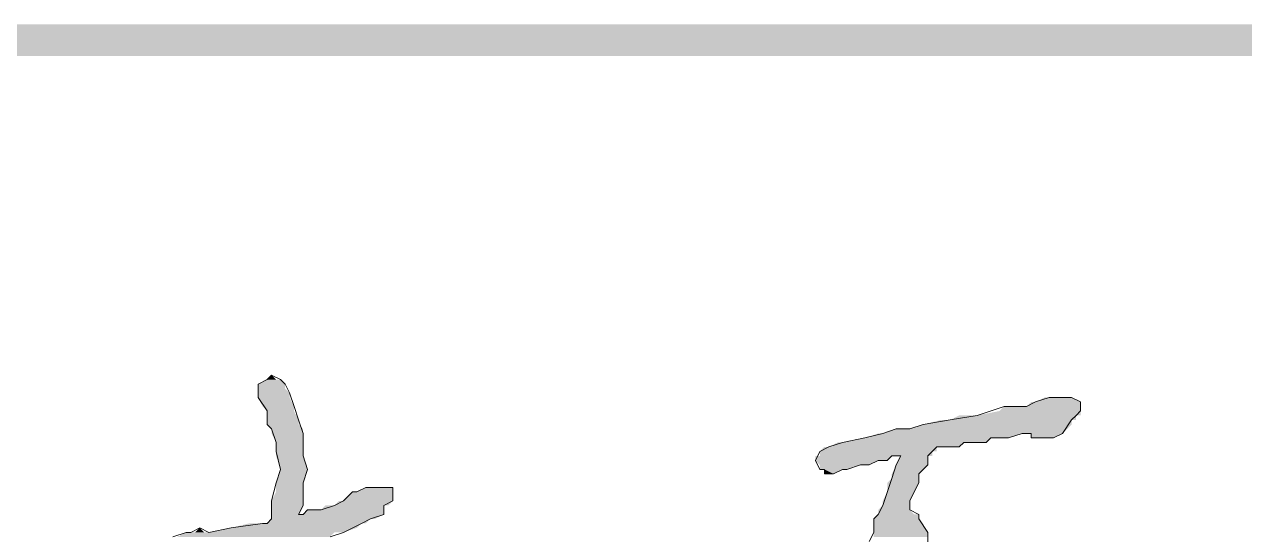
# Model space of a CAD drawing. Header units: millimetres. Extents: x 24 to 410, y 10 to 282.
# Drawn here: x 301.88 to 313.37, y 17.29 to 22.1 of the extents above; entities that cross this region are included whole.
import ezdxf

# ---------------------------------------------------------------- set-up
doc = ezdxf.new("R2010")
doc.units = ezdxf.units.MM
doc.layers.add('Watermark', color=7, linetype='Continuous')

msp = doc.modelspace()

# ---------------------------------------------------------------- hatches: boundary and pattern name
h = msp.add_hatch(color=7)
h.dxf.hatch_style = 2
h.paths.add_polyline_path([(30.098965, 22.098), (30.098965, 21.801667), (410.082965, 22.098)])
h = msp.add_hatch(color=7)
h.dxf.hatch_style = 2
h.paths.add_polyline_path([(30.098965, 21.801667), (410.082965, 22.098), (410.082965, 21.801667)])
at = {"layer": 'Watermark'}
h = msp.add_hatch(color=7, dxfattribs=at)
h.dxf.hatch_style = 2
h.paths.add_polyline_path([(304.165, 18.753667), (304.080333, 18.711333), (304.334333, 18.711333)])
h = msp.add_hatch(color=7, dxfattribs=at)
h.dxf.hatch_style = 2
h.paths.add_polyline_path([(304.207333, 18.796), (304.165, 18.753667), (304.249667, 18.753667)])
h = msp.add_hatch(color=7, dxfattribs=at)
h.dxf.hatch_style = 2
h.paths.add_polyline_path([(304.165, 18.753667), (304.292, 18.753667)])
h = msp.add_hatch(color=7, dxfattribs=at)
h.dxf.hatch_style = 2
h.paths.add_polyline_path([(304.165, 18.753667), (304.292, 18.753667)])
h = msp.add_hatch(color=7, dxfattribs=at)
h.dxf.hatch_style = 2
h.paths.add_polyline_path([(304.165, 18.753667), (304.292, 18.753667), (304.334333, 18.711333)])
h = msp.add_hatch(color=7, dxfattribs=at)
h.dxf.hatch_style = 2
h.paths.add_polyline_path([(304.080333, 18.711333), (304.334333, 18.711333)])
h = msp.add_hatch(color=7, dxfattribs=at)
h.dxf.hatch_style = 2
h.paths.add_polyline_path([(304.080333, 18.711333), (304.334333, 18.711333)])
h = msp.add_hatch(color=7, dxfattribs=at)
h.dxf.hatch_style = 2
h.paths.add_polyline_path([(304.080333, 18.711333), (304.080333, 18.669), (304.334333, 18.669)])
h = msp.add_hatch(color=7, dxfattribs=at)
h.dxf.hatch_style = 2
h.paths.add_polyline_path([(304.080333, 18.711333), (304.334333, 18.711333), (304.334333, 18.669)])
h = msp.add_hatch(color=7, dxfattribs=at)
h.dxf.hatch_style = 2
h.paths.add_polyline_path([(304.080333, 18.669), (304.080333, 18.626667), (304.376667, 18.626667)])
h = msp.add_hatch(color=7, dxfattribs=at)
h.dxf.hatch_style = 2
h.paths.add_polyline_path([(304.080333, 18.669), (304.334333, 18.669), (304.376667, 18.626667)])
h = msp.add_hatch(color=7, dxfattribs=at)
h.dxf.hatch_style = 2
h.paths.add_polyline_path([(304.080333, 18.626667), (304.080333, 18.584333), (304.376667, 18.584333)])
h = msp.add_hatch(color=7, dxfattribs=at)
h.dxf.hatch_style = 2
h.paths.add_polyline_path([(304.080333, 18.626667), (304.376667, 18.626667), (304.376667, 18.584333)])
h = msp.add_hatch(color=7, dxfattribs=at)
h.dxf.hatch_style = 2
h.paths.add_polyline_path([(304.080333, 18.584333), (304.122667, 18.499667), (304.419, 18.499667)])
h = msp.add_hatch(color=7, dxfattribs=at)
h.dxf.hatch_style = 2
h.paths.add_polyline_path([(304.080333, 18.584333), (304.376667, 18.584333), (304.419, 18.499667)])
h = msp.add_hatch(color=7, dxfattribs=at)
h.dxf.hatch_style = 2
h.paths.add_polyline_path([(311.361667, 18.542), (311.319333, 18.499667), (311.827333, 18.499667)])
h = msp.add_hatch(color=7, dxfattribs=at)
h.dxf.hatch_style = 2
h.paths.add_polyline_path([(311.404, 18.542), (311.361667, 18.542), (311.827333, 18.542)])
h = msp.add_hatch(color=7, dxfattribs=at)
h.dxf.hatch_style = 2
h.paths.add_polyline_path([(311.361667, 18.542), (311.827333, 18.542), (311.827333, 18.499667)])
h = msp.add_hatch(color=7, dxfattribs=at)
h.dxf.hatch_style = 2
h.paths.add_polyline_path([(311.488667, 18.584333), (311.404, 18.542), (311.827333, 18.542)])
h = msp.add_hatch(color=7, dxfattribs=at)
h.dxf.hatch_style = 2
h.paths.add_polyline_path([(311.404, 18.542), (311.827333, 18.542)])
h = msp.add_hatch(color=7, dxfattribs=at)
h.dxf.hatch_style = 2
h.paths.add_polyline_path([(311.531, 18.584333), (311.488667, 18.584333), (311.742667, 18.584333)])
h = msp.add_hatch(color=7, dxfattribs=at)
h.dxf.hatch_style = 2
h.paths.add_polyline_path([(311.488667, 18.584333), (311.742667, 18.584333), (311.827333, 18.542)])
h = msp.add_hatch(color=7, dxfattribs=at)
h.dxf.hatch_style = 2
h.paths.add_polyline_path([(311.700333, 18.584333), (311.531, 18.584333)])
h = msp.add_hatch(color=7, dxfattribs=at)
h.dxf.hatch_style = 2
h.paths.add_polyline_path([(311.531, 18.584333), (311.742667, 18.584333)])
h = msp.add_hatch(color=7, dxfattribs=at)
h.dxf.hatch_style = 2
h.paths.add_polyline_path([(304.122667, 18.499667), (304.165, 18.457333), (304.419, 18.457333)])
h = msp.add_hatch(color=7, dxfattribs=at)
h.dxf.hatch_style = 2
h.paths.add_polyline_path([(304.122667, 18.499667), (304.419, 18.499667), (304.419, 18.457333)])
h = msp.add_hatch(color=7, dxfattribs=at)
h.dxf.hatch_style = 2
h.paths.add_polyline_path([(304.165, 18.457333), (304.165, 18.372667), (304.461333, 18.372667)])
h = msp.add_hatch(color=7, dxfattribs=at)
h.dxf.hatch_style = 2
h.paths.add_polyline_path([(304.165, 18.457333), (304.419, 18.457333), (304.461333, 18.372667)])
h = msp.add_hatch(color=7, dxfattribs=at)
h.dxf.hatch_style = 2
h.paths.add_polyline_path([(310.684333, 18.415), (310.599667, 18.372667), (311.785, 18.372667)])
h = msp.add_hatch(color=7, dxfattribs=at)
h.dxf.hatch_style = 2
h.paths.add_polyline_path([(310.853667, 18.415), (310.684333, 18.415), (311.785, 18.415)])
h = msp.add_hatch(color=7, dxfattribs=at)
h.dxf.hatch_style = 2
h.paths.add_polyline_path([(310.684333, 18.415), (311.785, 18.415), (311.785, 18.372667)])
h = msp.add_hatch(color=7, dxfattribs=at)
h.dxf.hatch_style = 2
h.paths.add_polyline_path([(311.065333, 18.457333), (310.853667, 18.415), (311.827333, 18.415)])
h = msp.add_hatch(color=7, dxfattribs=at)
h.dxf.hatch_style = 2
h.paths.add_polyline_path([(310.853667, 18.415), (311.827333, 18.415), (311.785, 18.415)])
h = msp.add_hatch(color=7, dxfattribs=at)
h.dxf.hatch_style = 2
h.paths.add_polyline_path([(311.107667, 18.499667), (311.065333, 18.457333), (311.827333, 18.457333)])
h = msp.add_hatch(color=7, dxfattribs=at)
h.dxf.hatch_style = 2
h.paths.add_polyline_path([(311.065333, 18.457333), (311.827333, 18.457333), (311.827333, 18.415)])
h = msp.add_hatch(color=7, dxfattribs=at)
h.dxf.hatch_style = 2
h.paths.add_polyline_path([(311.319333, 18.499667), (311.107667, 18.499667), (311.827333, 18.499667)])
h = msp.add_hatch(color=7, dxfattribs=at)
h.dxf.hatch_style = 2
h.paths.add_polyline_path([(311.107667, 18.499667), (311.827333, 18.499667), (311.827333, 18.457333)])
h = msp.add_hatch(color=7, dxfattribs=at)
h.dxf.hatch_style = 2
h.paths.add_polyline_path([(311.319333, 18.499667), (311.827333, 18.499667)])
h = msp.add_hatch(color=7, dxfattribs=at)
h.dxf.hatch_style = 2
h.paths.add_polyline_path([(304.165, 18.372667), (304.165, 18.330333), (304.461333, 18.330333)])
h = msp.add_hatch(color=7, dxfattribs=at)
h.dxf.hatch_style = 2
h.paths.add_polyline_path([(304.165, 18.372667), (304.461333, 18.372667), (304.461333, 18.330333)])
h = msp.add_hatch(color=7, dxfattribs=at)
h.dxf.hatch_style = 2
h.paths.add_polyline_path([(304.165, 18.330333), (304.207333, 18.288), (304.503667, 18.288)])
h = msp.add_hatch(color=7, dxfattribs=at)
h.dxf.hatch_style = 2
h.paths.add_polyline_path([(304.165, 18.330333), (304.461333, 18.330333), (304.503667, 18.288)])
h = msp.add_hatch(color=7, dxfattribs=at)
h.dxf.hatch_style = 2
h.paths.add_polyline_path([(304.207333, 18.288), (304.207333, 18.245667), (304.503667, 18.245667)])
h = msp.add_hatch(color=7, dxfattribs=at)
h.dxf.hatch_style = 2
h.paths.add_polyline_path([(304.207333, 18.288), (304.503667, 18.288), (304.503667, 18.245667)])
h = msp.add_hatch(color=7, dxfattribs=at)
h.dxf.hatch_style = 2
h.paths.add_polyline_path([(310.091667, 18.288), (309.964667, 18.245667), (311.658, 18.245667)])
h = msp.add_hatch(color=7, dxfattribs=at)
h.dxf.hatch_style = 2
h.paths.add_polyline_path([(310.091667, 18.288), (311.700333, 18.288), (311.658, 18.245667)])
h = msp.add_hatch(color=7, dxfattribs=at)
h.dxf.hatch_style = 2
h.paths.add_polyline_path([(310.345667, 18.330333), (310.218667, 18.288), (311.700333, 18.288)])
h = msp.add_hatch(color=7, dxfattribs=at)
h.dxf.hatch_style = 2
h.paths.add_polyline_path([(310.515, 18.372667), (310.345667, 18.330333), (311.742667, 18.330333)])
h = msp.add_hatch(color=7, dxfattribs=at)
h.dxf.hatch_style = 2
h.paths.add_polyline_path([(310.345667, 18.330333), (311.742667, 18.330333), (311.700333, 18.288)])
h = msp.add_hatch(color=7, dxfattribs=at)
h.dxf.hatch_style = 2
h.paths.add_polyline_path([(310.599667, 18.372667), (310.515, 18.372667), (311.742667, 18.372667)])
h = msp.add_hatch(color=7, dxfattribs=at)
h.dxf.hatch_style = 2
h.paths.add_polyline_path([(310.515, 18.372667), (311.742667, 18.372667), (311.742667, 18.330333)])
h = msp.add_hatch(color=7, dxfattribs=at)
h.dxf.hatch_style = 2
h.paths.add_polyline_path([(310.599667, 18.372667), (311.785, 18.372667), (311.742667, 18.372667)])
h = msp.add_hatch(color=7, dxfattribs=at)
h.dxf.hatch_style = 2
h.paths.add_polyline_path([(304.207333, 18.245667), (304.249667, 18.161), (304.503667, 18.161)])
h = msp.add_hatch(color=7, dxfattribs=at)
h.dxf.hatch_style = 2
h.paths.add_polyline_path([(304.207333, 18.245667), (304.503667, 18.245667), (304.503667, 18.161)])
h = msp.add_hatch(color=7, dxfattribs=at)
h.dxf.hatch_style = 2
h.paths.add_polyline_path([(304.249667, 18.161), (304.503667, 18.161)])
h = msp.add_hatch(color=7, dxfattribs=at)
h.dxf.hatch_style = 2
h.paths.add_polyline_path([(304.249667, 18.161), (304.503667, 18.161)])
h = msp.add_hatch(color=7, dxfattribs=at)
h.dxf.hatch_style = 2
h.paths.add_polyline_path([(304.249667, 18.161), (304.249667, 18.076333), (304.503667, 18.076333)])
h = msp.add_hatch(color=7, dxfattribs=at)
h.dxf.hatch_style = 2
h.paths.add_polyline_path([(304.249667, 18.161), (304.503667, 18.161), (304.503667, 18.076333)])
h = msp.add_hatch(color=7, dxfattribs=at)
h.dxf.hatch_style = 2
h.paths.add_polyline_path([(309.541333, 18.161), (309.456667, 18.118667), (310.684333, 18.118667)])
h = msp.add_hatch(color=7, dxfattribs=at)
h.dxf.hatch_style = 2
h.paths.add_polyline_path([(309.583667, 18.161), (309.541333, 18.161), (310.726667, 18.161)])
h = msp.add_hatch(color=7, dxfattribs=at)
h.dxf.hatch_style = 2
h.paths.add_polyline_path([(309.541333, 18.161), (310.726667, 18.161), (310.684333, 18.118667)])
h = msp.add_hatch(color=7, dxfattribs=at)
h.dxf.hatch_style = 2
h.paths.add_polyline_path([(309.795333, 18.203333), (309.583667, 18.161), (310.938333, 18.161)])
h = msp.add_hatch(color=7, dxfattribs=at)
h.dxf.hatch_style = 2
h.paths.add_polyline_path([(309.583667, 18.161), (310.938333, 18.161)])
h = msp.add_hatch(color=7, dxfattribs=at)
h.dxf.hatch_style = 2
h.paths.add_polyline_path([(309.583667, 18.161), (310.938333, 18.161)])
h = msp.add_hatch(color=7, dxfattribs=at)
h.dxf.hatch_style = 2
h.paths.add_polyline_path([(309.583667, 18.161), (310.938333, 18.161), (310.726667, 18.161)])
h = msp.add_hatch(color=7, dxfattribs=at)
h.dxf.hatch_style = 2
h.paths.add_polyline_path([(309.922333, 18.245667), (309.795333, 18.203333), (311.15, 18.203333)])
h = msp.add_hatch(color=7, dxfattribs=at)
h.dxf.hatch_style = 2
h.paths.add_polyline_path([(309.795333, 18.203333), (311.107667, 18.203333)])
h = msp.add_hatch(color=7, dxfattribs=at)
h.dxf.hatch_style = 2
h.paths.add_polyline_path([(309.795333, 18.203333), (311.15, 18.203333), (311.107667, 18.203333)])
h = msp.add_hatch(color=7, dxfattribs=at)
h.dxf.hatch_style = 2
h.paths.add_polyline_path([(309.795333, 18.203333), (311.107667, 18.203333)])
h = msp.add_hatch(color=7, dxfattribs=at)
h.dxf.hatch_style = 2
h.paths.add_polyline_path([(309.795333, 18.203333), (311.107667, 18.203333)])
h = msp.add_hatch(color=7, dxfattribs=at)
h.dxf.hatch_style = 2
h.paths.add_polyline_path([(309.795333, 18.203333), (310.980667, 18.203333)])
h = msp.add_hatch(color=7, dxfattribs=at)
h.dxf.hatch_style = 2
h.paths.add_polyline_path([(309.795333, 18.203333), (310.980667, 18.203333)])
h = msp.add_hatch(color=7, dxfattribs=at)
h.dxf.hatch_style = 2
h.paths.add_polyline_path([(309.795333, 18.203333), (310.980667, 18.203333), (310.938333, 18.161)])
h = msp.add_hatch(color=7, dxfattribs=at)
h.dxf.hatch_style = 2
h.paths.add_polyline_path([(309.964667, 18.245667), (309.922333, 18.245667), (311.658, 18.245667)])
h = msp.add_hatch(color=7, dxfattribs=at)
h.dxf.hatch_style = 2
h.paths.add_polyline_path([(309.922333, 18.245667), (311.277, 18.245667)])
h = msp.add_hatch(color=7, dxfattribs=at)
h.dxf.hatch_style = 2
h.paths.add_polyline_path([(309.922333, 18.245667), (311.361667, 18.245667), (311.277, 18.245667)])
h = msp.add_hatch(color=7, dxfattribs=at)
h.dxf.hatch_style = 2
h.paths.add_polyline_path([(309.922333, 18.245667), (311.277, 18.245667), (311.15, 18.203333)])
h = msp.add_hatch(color=7, dxfattribs=at)
h.dxf.hatch_style = 2
h.paths.add_polyline_path([(309.964667, 18.245667), (311.658, 18.245667)])
h = msp.add_hatch(color=7, dxfattribs=at)
h.dxf.hatch_style = 2
h.paths.add_polyline_path([(309.964667, 18.245667), (311.658, 18.245667)])
h = msp.add_hatch(color=7, dxfattribs=at)
h.dxf.hatch_style = 2
h.paths.add_polyline_path([(309.964667, 18.245667), (311.658, 18.245667)])
h = msp.add_hatch(color=7, dxfattribs=at)
h.dxf.hatch_style = 2
h.paths.add_polyline_path([(310.980667, 18.203333), (311.065333, 18.203333)])
h = msp.add_hatch(color=7, dxfattribs=at)
h.dxf.hatch_style = 2
h.paths.add_polyline_path([(310.980667, 18.203333), (311.107667, 18.203333), (311.065333, 18.203333)])
h = msp.add_hatch(color=7, dxfattribs=at)
h.dxf.hatch_style = 2
h.paths.add_polyline_path([(311.023, 18.203333), (311.065333, 18.203333)])
h = msp.add_hatch(color=7, dxfattribs=at)
h.dxf.hatch_style = 2
h.paths.add_polyline_path([(311.023, 18.203333), (311.065333, 18.203333)])
h = msp.add_hatch(color=7, dxfattribs=at)
h.dxf.hatch_style = 2
h.paths.add_polyline_path([(311.023, 18.203333), (311.065333, 18.203333)])
h = msp.add_hatch(color=7, dxfattribs=at)
h.dxf.hatch_style = 2
h.paths.add_polyline_path([(311.361667, 18.245667), (311.361667, 18.203333), (311.573333, 18.203333)])
h = msp.add_hatch(color=7, dxfattribs=at)
h.dxf.hatch_style = 2
h.paths.add_polyline_path([(311.361667, 18.245667), (311.658, 18.245667), (311.573333, 18.203333)])
h = msp.add_hatch(color=7, dxfattribs=at)
h.dxf.hatch_style = 2
h.paths.add_polyline_path([(311.361667, 18.203333), (311.573333, 18.203333)])
h = msp.add_hatch(color=7, dxfattribs=at)
h.dxf.hatch_style = 2
h.paths.add_polyline_path([(311.361667, 18.203333), (311.573333, 18.203333)])
h = msp.add_hatch(color=7, dxfattribs=at)
h.dxf.hatch_style = 2
h.paths.add_polyline_path([(311.361667, 18.203333), (311.573333, 18.203333), (311.446333, 18.203333)])
h = msp.add_hatch(color=7, dxfattribs=at)
h.dxf.hatch_style = 2
h.paths.add_polyline_path([(311.361667, 18.203333), (311.573333, 18.203333)])
h = msp.add_hatch(color=7, dxfattribs=at)
h.dxf.hatch_style = 2
h.paths.add_polyline_path([(311.361667, 18.203333), (311.573333, 18.203333)])
h = msp.add_hatch(color=7, dxfattribs=at)
h.dxf.hatch_style = 2
h.paths.add_polyline_path([(304.249667, 18.076333), (304.249667, 18.034), (304.503667, 18.034)])
h = msp.add_hatch(color=7, dxfattribs=at)
h.dxf.hatch_style = 2
h.paths.add_polyline_path([(304.249667, 18.076333), (304.503667, 18.076333), (304.503667, 18.034)])
h = msp.add_hatch(color=7, dxfattribs=at)
h.dxf.hatch_style = 2
h.paths.add_polyline_path([(309.414333, 18.118667), (309.372, 18.076333), (310.472667, 18.076333)])
h = msp.add_hatch(color=7, dxfattribs=at)
h.dxf.hatch_style = 2
h.paths.add_polyline_path([(309.372, 18.076333), (310.430333, 18.076333)])
h = msp.add_hatch(color=7, dxfattribs=at)
h.dxf.hatch_style = 2
h.paths.add_polyline_path([(309.372, 18.076333), (310.472667, 18.076333), (310.430333, 18.076333)])
h = msp.add_hatch(color=7, dxfattribs=at)
h.dxf.hatch_style = 2
h.paths.add_polyline_path([(309.372, 18.076333), (309.372, 18.034), (310.430333, 18.034)])
h = msp.add_hatch(color=7, dxfattribs=at)
h.dxf.hatch_style = 2
h.paths.add_polyline_path([(309.372, 18.076333), (310.430333, 18.076333), (310.430333, 18.034)])
h = msp.add_hatch(color=7, dxfattribs=at)
h.dxf.hatch_style = 2
h.paths.add_polyline_path([(309.456667, 18.118667), (309.414333, 18.118667), (310.472667, 18.118667)])
h = msp.add_hatch(color=7, dxfattribs=at)
h.dxf.hatch_style = 2
h.paths.add_polyline_path([(309.414333, 18.118667), (310.472667, 18.118667), (310.472667, 18.076333)])
h = msp.add_hatch(color=7, dxfattribs=at)
h.dxf.hatch_style = 2
h.paths.add_polyline_path([(309.456667, 18.118667), (310.684333, 18.118667)])
h = msp.add_hatch(color=7, dxfattribs=at)
h.dxf.hatch_style = 2
h.paths.add_polyline_path([(309.456667, 18.118667), (310.684333, 18.118667)])
h = msp.add_hatch(color=7, dxfattribs=at)
h.dxf.hatch_style = 2
h.paths.add_polyline_path([(309.456667, 18.118667), (310.684333, 18.118667), (310.472667, 18.118667)])
h = msp.add_hatch(color=7, dxfattribs=at)
h.dxf.hatch_style = 2
h.paths.add_polyline_path([(304.249667, 18.034), (304.292, 17.907), (304.546, 17.907)])
h = msp.add_hatch(color=7, dxfattribs=at)
h.dxf.hatch_style = 2
h.paths.add_polyline_path([(304.249667, 18.034), (304.503667, 18.034), (304.546, 17.907)])
h = msp.add_hatch(color=7, dxfattribs=at)
h.dxf.hatch_style = 2
h.paths.add_polyline_path([(309.372, 18.034), (309.329667, 18.034), (310.049333, 18.034)])
h = msp.add_hatch(color=7, dxfattribs=at)
h.dxf.hatch_style = 2
h.paths.add_polyline_path([(309.329667, 18.034), (309.329667, 17.991667), (310.007, 17.991667)])
h = msp.add_hatch(color=7, dxfattribs=at)
h.dxf.hatch_style = 2
h.paths.add_polyline_path([(309.329667, 18.034), (310.049333, 18.034), (310.007, 17.991667)])
h = msp.add_hatch(color=7, dxfattribs=at)
h.dxf.hatch_style = 2
h.paths.add_polyline_path([(309.329667, 17.991667), (309.964667, 17.991667)])
h = msp.add_hatch(color=7, dxfattribs=at)
h.dxf.hatch_style = 2
h.paths.add_polyline_path([(309.329667, 17.991667), (310.007, 17.991667), (309.964667, 17.991667)])
h = msp.add_hatch(color=7, dxfattribs=at)
h.dxf.hatch_style = 2
h.paths.add_polyline_path([(309.329667, 17.991667), (309.922333, 17.991667)])
h = msp.add_hatch(color=7, dxfattribs=at)
h.dxf.hatch_style = 2
h.paths.add_polyline_path([(309.329667, 17.991667), (309.964667, 17.991667), (309.922333, 17.991667)])
h = msp.add_hatch(color=7, dxfattribs=at)
h.dxf.hatch_style = 2
h.paths.add_polyline_path([(309.329667, 17.991667), (309.372, 17.949333), (309.837667, 17.949333)])
h = msp.add_hatch(color=7, dxfattribs=at)
h.dxf.hatch_style = 2
h.paths.add_polyline_path([(309.329667, 17.991667), (309.922333, 17.991667), (309.837667, 17.949333)])
h = msp.add_hatch(color=7, dxfattribs=at)
h.dxf.hatch_style = 2
h.paths.add_polyline_path([(309.372, 18.034), (310.049333, 18.034)])
h = msp.add_hatch(color=7, dxfattribs=at)
h.dxf.hatch_style = 2
h.paths.add_polyline_path([(309.372, 17.949333), (309.753, 17.949333)])
h = msp.add_hatch(color=7, dxfattribs=at)
h.dxf.hatch_style = 2
h.paths.add_polyline_path([(309.372, 17.949333), (309.837667, 17.949333), (309.753, 17.949333)])
h = msp.add_hatch(color=7, dxfattribs=at)
h.dxf.hatch_style = 2
h.paths.add_polyline_path([(309.372, 17.949333), (309.372, 17.907), (309.626, 17.907)])
h = msp.add_hatch(color=7, dxfattribs=at)
h.dxf.hatch_style = 2
h.paths.add_polyline_path([(309.372, 17.949333), (309.753, 17.949333), (309.626, 17.907)])
h = msp.add_hatch(color=7, dxfattribs=at)
h.dxf.hatch_style = 2
h.paths.add_polyline_path([(310.049333, 18.034), (310.430333, 18.034)])
h = msp.add_hatch(color=7, dxfattribs=at)
h.dxf.hatch_style = 2
h.paths.add_polyline_path([(310.049333, 18.034), (310.430333, 18.034)])
h = msp.add_hatch(color=7, dxfattribs=at)
h.dxf.hatch_style = 2
h.paths.add_polyline_path([(310.091667, 17.949333), (310.049333, 17.864667), (310.303333, 17.864667)])
h = msp.add_hatch(color=7, dxfattribs=at)
h.dxf.hatch_style = 2
h.paths.add_polyline_path([(310.091667, 18.034), (310.388, 18.034)])
h = msp.add_hatch(color=7, dxfattribs=at)
h.dxf.hatch_style = 2
h.paths.add_polyline_path([(310.091667, 18.034), (310.430333, 18.034), (310.388, 18.034)])
h = msp.add_hatch(color=7, dxfattribs=at)
h.dxf.hatch_style = 2
h.paths.add_polyline_path([(310.134, 18.034), (310.091667, 17.949333), (310.388, 17.949333)])
h = msp.add_hatch(color=7, dxfattribs=at)
h.dxf.hatch_style = 2
h.paths.add_polyline_path([(310.091667, 17.949333), (310.388, 17.949333)])
h = msp.add_hatch(color=7, dxfattribs=at)
h.dxf.hatch_style = 2
h.paths.add_polyline_path([(310.091667, 17.949333), (310.388, 17.949333)])
h = msp.add_hatch(color=7, dxfattribs=at)
h.dxf.hatch_style = 2
h.paths.add_polyline_path([(310.091667, 17.949333), (310.388, 17.949333), (310.303333, 17.864667)])
h = msp.add_hatch(color=7, dxfattribs=at)
h.dxf.hatch_style = 2
h.paths.add_polyline_path([(310.134, 18.034), (310.388, 18.034)])
h = msp.add_hatch(color=7, dxfattribs=at)
h.dxf.hatch_style = 2
h.paths.add_polyline_path([(310.134, 18.034), (310.388, 18.034)])
h = msp.add_hatch(color=7, dxfattribs=at)
h.dxf.hatch_style = 2
h.paths.add_polyline_path([(310.134, 18.034), (310.388, 18.034)])
h = msp.add_hatch(color=7, dxfattribs=at)
h.dxf.hatch_style = 2
h.paths.add_polyline_path([(310.134, 18.034), (310.388, 18.034)])
h = msp.add_hatch(color=7, dxfattribs=at)
h.dxf.hatch_style = 2
h.paths.add_polyline_path([(310.134, 18.034), (310.388, 18.034), (310.388, 17.949333)])
h = msp.add_hatch(color=7, dxfattribs=at)
h.dxf.hatch_style = 2
h.paths.add_polyline_path([(304.292, 17.907), (304.249667, 17.78), (304.503667, 17.78)])
h = msp.add_hatch(color=7, dxfattribs=at)
h.dxf.hatch_style = 2
h.paths.add_polyline_path([(304.292, 17.907), (304.546, 17.907)])
h = msp.add_hatch(color=7, dxfattribs=at)
h.dxf.hatch_style = 2
h.paths.add_polyline_path([(304.292, 17.907), (304.546, 17.907)])
h = msp.add_hatch(color=7, dxfattribs=at)
h.dxf.hatch_style = 2
h.paths.add_polyline_path([(304.292, 17.907), (304.546, 17.907), (304.503667, 17.78)])
h = msp.add_hatch(color=7, dxfattribs=at)
h.dxf.hatch_style = 2
h.paths.add_polyline_path([(309.372, 17.907), (309.626, 17.907)])
h = msp.add_hatch(color=7, dxfattribs=at)
h.dxf.hatch_style = 2
h.paths.add_polyline_path([(309.372, 17.907), (309.626, 17.907)])
h = msp.add_hatch(color=7, dxfattribs=at)
h.dxf.hatch_style = 2
h.paths.add_polyline_path([(309.372, 17.907), (309.583667, 17.907)])
h = msp.add_hatch(color=7, dxfattribs=at)
h.dxf.hatch_style = 2
h.paths.add_polyline_path([(309.372, 17.907), (309.626, 17.907), (309.583667, 17.907)])
h = msp.add_hatch(color=7, dxfattribs=at)
h.dxf.hatch_style = 2
h.paths.add_polyline_path([(309.414333, 17.907), (309.583667, 17.907)])
h = msp.add_hatch(color=7, dxfattribs=at)
h.dxf.hatch_style = 2
h.paths.add_polyline_path([(309.414333, 17.907), (309.583667, 17.907)])
h = msp.add_hatch(color=7, dxfattribs=at)
h.dxf.hatch_style = 2
h.paths.add_polyline_path([(309.414333, 17.907), (309.414333, 17.864667), (309.499, 17.864667)])
h = msp.add_hatch(color=7, dxfattribs=at)
h.dxf.hatch_style = 2
h.paths.add_polyline_path([(309.414333, 17.907), (309.583667, 17.907), (309.499, 17.864667)])
h = msp.add_hatch(color=7, dxfattribs=at)
h.dxf.hatch_style = 2
h.paths.add_polyline_path([(309.414333, 17.864667), (309.499, 17.864667)])
h = msp.add_hatch(color=7, dxfattribs=at)
h.dxf.hatch_style = 2
h.paths.add_polyline_path([(309.414333, 17.864667), (309.499, 17.864667)])
h = msp.add_hatch(color=7, dxfattribs=at)
h.dxf.hatch_style = 2
h.paths.add_polyline_path([(309.414333, 17.864667), (309.456667, 17.864667)])
h = msp.add_hatch(color=7, dxfattribs=at)
h.dxf.hatch_style = 2
h.paths.add_polyline_path([(309.414333, 17.864667), (309.499, 17.864667), (309.456667, 17.864667)])
h = msp.add_hatch(color=7, dxfattribs=at)
h.dxf.hatch_style = 2
h.paths.add_polyline_path([(310.049333, 17.822333), (310.007, 17.78), (310.303333, 17.78)])
h = msp.add_hatch(color=7, dxfattribs=at)
h.dxf.hatch_style = 2
h.paths.add_polyline_path([(310.049333, 17.864667), (310.049333, 17.822333), (310.303333, 17.822333)])
h = msp.add_hatch(color=7, dxfattribs=at)
h.dxf.hatch_style = 2
h.paths.add_polyline_path([(310.049333, 17.864667), (310.303333, 17.864667), (310.303333, 17.822333)])
h = msp.add_hatch(color=7, dxfattribs=at)
h.dxf.hatch_style = 2
h.paths.add_polyline_path([(310.049333, 17.822333), (310.303333, 17.822333), (310.303333, 17.78)])
h = msp.add_hatch(color=7, dxfattribs=at)
h.dxf.hatch_style = 2
h.paths.add_polyline_path([(304.249667, 17.78), (304.503667, 17.78)])
h = msp.add_hatch(color=7, dxfattribs=at)
h.dxf.hatch_style = 2
h.paths.add_polyline_path([(304.249667, 17.78), (304.503667, 17.78)])
h = msp.add_hatch(color=7, dxfattribs=at)
h.dxf.hatch_style = 2
h.paths.add_polyline_path([(304.249667, 17.78), (304.249667, 17.695333), (304.503667, 17.695333)])
h = msp.add_hatch(color=7, dxfattribs=at)
h.dxf.hatch_style = 2
h.paths.add_polyline_path([(304.249667, 17.78), (304.503667, 17.78), (304.503667, 17.695333)])
h = msp.add_hatch(color=7, dxfattribs=at)
h.dxf.hatch_style = 2
h.paths.add_polyline_path([(305.096333, 17.737667), (305.011667, 17.695333), (305.350333, 17.695333)])
h = msp.add_hatch(color=7, dxfattribs=at)
h.dxf.hatch_style = 2
h.paths.add_polyline_path([(305.181, 17.737667), (305.096333, 17.737667)])
h = msp.add_hatch(color=7, dxfattribs=at)
h.dxf.hatch_style = 2
h.paths.add_polyline_path([(305.096333, 17.737667), (305.223333, 17.737667)])
h = msp.add_hatch(color=7, dxfattribs=at)
h.dxf.hatch_style = 2
h.paths.add_polyline_path([(305.096333, 17.737667), (305.223333, 17.737667)])
h = msp.add_hatch(color=7, dxfattribs=at)
h.dxf.hatch_style = 2
h.paths.add_polyline_path([(305.096333, 17.737667), (305.350333, 17.737667), (305.350333, 17.695333)])
h = msp.add_hatch(color=7, dxfattribs=at)
h.dxf.hatch_style = 2
h.paths.add_polyline_path([(305.265667, 17.737667), (305.223333, 17.737667), (305.308, 17.737667)])
h = msp.add_hatch(color=7, dxfattribs=at)
h.dxf.hatch_style = 2
h.paths.add_polyline_path([(305.223333, 17.737667), (305.350333, 17.737667)])
h = msp.add_hatch(color=7, dxfattribs=at)
h.dxf.hatch_style = 2
h.paths.add_polyline_path([(305.223333, 17.737667), (305.350333, 17.737667)])
h = msp.add_hatch(color=7, dxfattribs=at)
h.dxf.hatch_style = 2
h.paths.add_polyline_path([(305.308, 17.737667), (305.265667, 17.737667)])
h = msp.add_hatch(color=7, dxfattribs=at)
h.dxf.hatch_style = 2
h.paths.add_polyline_path([(305.265667, 17.737667), (305.308, 17.737667)])
h = msp.add_hatch(color=7, dxfattribs=at)
h.dxf.hatch_style = 2
h.paths.add_polyline_path([(305.350333, 17.737667), (305.308, 17.737667)])
h = msp.add_hatch(color=7, dxfattribs=at)
h.dxf.hatch_style = 2
h.paths.add_polyline_path([(310.007, 17.78), (310.007, 17.695333), (310.261, 17.695333)])
h = msp.add_hatch(color=7, dxfattribs=at)
h.dxf.hatch_style = 2
h.paths.add_polyline_path([(310.007, 17.78), (310.303333, 17.78), (310.261, 17.695333)])
h = msp.add_hatch(color=7, dxfattribs=at)
h.dxf.hatch_style = 2
h.paths.add_polyline_path([(304.249667, 17.695333), (304.207333, 17.610667), (304.503667, 17.610667)])
h = msp.add_hatch(color=7, dxfattribs=at)
h.dxf.hatch_style = 2
h.paths.add_polyline_path([(304.207333, 17.610667), (304.207333, 17.568333), (304.503667, 17.568333)])
h = msp.add_hatch(color=7, dxfattribs=at)
h.dxf.hatch_style = 2
h.paths.add_polyline_path([(304.207333, 17.610667), (304.503667, 17.610667), (304.503667, 17.568333)])
h = msp.add_hatch(color=7, dxfattribs=at)
h.dxf.hatch_style = 2
h.paths.add_polyline_path([(304.249667, 17.695333), (304.503667, 17.695333), (304.503667, 17.610667)])
h = msp.add_hatch(color=7, dxfattribs=at)
h.dxf.hatch_style = 2
h.paths.add_polyline_path([(304.842333, 17.610667), (304.8, 17.568333), (305.308, 17.568333)])
h = msp.add_hatch(color=7, dxfattribs=at)
h.dxf.hatch_style = 2
h.paths.add_polyline_path([(304.884667, 17.610667), (304.842333, 17.610667), (305.350333, 17.610667)])
h = msp.add_hatch(color=7, dxfattribs=at)
h.dxf.hatch_style = 2
h.paths.add_polyline_path([(304.842333, 17.610667), (305.350333, 17.610667), (305.308, 17.568333)])
h = msp.add_hatch(color=7, dxfattribs=at)
h.dxf.hatch_style = 2
h.paths.add_polyline_path([(304.927, 17.653), (304.884667, 17.610667), (305.350333, 17.610667)])
h = msp.add_hatch(color=7, dxfattribs=at)
h.dxf.hatch_style = 2
h.paths.add_polyline_path([(304.884667, 17.610667), (305.350333, 17.610667)])
h = msp.add_hatch(color=7, dxfattribs=at)
h.dxf.hatch_style = 2
h.paths.add_polyline_path([(304.969333, 17.695333), (304.927, 17.653), (305.350333, 17.653)])
h = msp.add_hatch(color=7, dxfattribs=at)
h.dxf.hatch_style = 2
h.paths.add_polyline_path([(304.927, 17.653), (305.350333, 17.653)])
h = msp.add_hatch(color=7, dxfattribs=at)
h.dxf.hatch_style = 2
h.paths.add_polyline_path([(304.927, 17.653), (305.350333, 17.653)])
h = msp.add_hatch(color=7, dxfattribs=at)
h.dxf.hatch_style = 2
h.paths.add_polyline_path([(304.927, 17.653), (305.350333, 17.653), (305.350333, 17.610667)])
h = msp.add_hatch(color=7, dxfattribs=at)
h.dxf.hatch_style = 2
h.paths.add_polyline_path([(305.011667, 17.695333), (304.969333, 17.695333), (305.350333, 17.695333)])
h = msp.add_hatch(color=7, dxfattribs=at)
h.dxf.hatch_style = 2
h.paths.add_polyline_path([(304.969333, 17.695333), (305.350333, 17.695333)])
h = msp.add_hatch(color=7, dxfattribs=at)
h.dxf.hatch_style = 2
h.paths.add_polyline_path([(304.969333, 17.695333), (305.350333, 17.695333)])
h = msp.add_hatch(color=7, dxfattribs=at)
h.dxf.hatch_style = 2
h.paths.add_polyline_path([(304.969333, 17.695333), (305.350333, 17.695333), (305.350333, 17.653)])
h = msp.add_hatch(color=7, dxfattribs=at)
h.dxf.hatch_style = 2
h.paths.add_polyline_path([(305.011667, 17.695333), (305.350333, 17.695333)])
h = msp.add_hatch(color=7, dxfattribs=at)
h.dxf.hatch_style = 2
h.paths.add_polyline_path([(310.007, 17.695333), (309.964667, 17.610667), (310.218667, 17.610667)])
h = msp.add_hatch(color=7, dxfattribs=at)
h.dxf.hatch_style = 2
h.paths.add_polyline_path([(309.964667, 17.610667), (309.964667, 17.568333), (310.218667, 17.568333)])
h = msp.add_hatch(color=7, dxfattribs=at)
h.dxf.hatch_style = 2
h.paths.add_polyline_path([(309.964667, 17.610667), (310.218667, 17.610667), (310.218667, 17.568333)])
h = msp.add_hatch(color=7, dxfattribs=at)
h.dxf.hatch_style = 2
h.paths.add_polyline_path([(310.007, 17.695333), (310.261, 17.695333), (310.218667, 17.610667)])
h = msp.add_hatch(color=7, dxfattribs=at)
h.dxf.hatch_style = 2
h.paths.add_polyline_path([(304.207333, 17.568333), (304.207333, 17.483667), (304.461333, 17.483667)])
h = msp.add_hatch(color=7, dxfattribs=at)
h.dxf.hatch_style = 2
h.paths.add_polyline_path([(304.207333, 17.568333), (304.503667, 17.568333), (304.461333, 17.483667)])
h = msp.add_hatch(color=7, dxfattribs=at)
h.dxf.hatch_style = 2
h.paths.add_polyline_path([(304.207333, 17.483667), (304.503667, 17.483667)])
h = msp.add_hatch(color=7, dxfattribs=at)
h.dxf.hatch_style = 2
h.paths.add_polyline_path([(304.207333, 17.483667), (304.503667, 17.483667)])
h = msp.add_hatch(color=7, dxfattribs=at)
h.dxf.hatch_style = 2
h.paths.add_polyline_path([(304.207333, 17.483667), (304.207333, 17.441333), (305.181, 17.441333)])
h = msp.add_hatch(color=7, dxfattribs=at)
h.dxf.hatch_style = 2
h.paths.add_polyline_path([(304.207333, 17.483667), (305.265667, 17.483667), (305.181, 17.441333)])
h = msp.add_hatch(color=7, dxfattribs=at)
h.dxf.hatch_style = 2
h.paths.add_polyline_path([(304.546, 17.526), (304.503667, 17.483667), (305.265667, 17.483667)])
h = msp.add_hatch(color=7, dxfattribs=at)
h.dxf.hatch_style = 2
h.paths.add_polyline_path([(304.503667, 17.483667), (305.265667, 17.483667)])
h = msp.add_hatch(color=7, dxfattribs=at)
h.dxf.hatch_style = 2
h.paths.add_polyline_path([(304.503667, 17.483667), (305.265667, 17.483667)])
h = msp.add_hatch(color=7, dxfattribs=at)
h.dxf.hatch_style = 2
h.paths.add_polyline_path([(304.673, 17.526), (304.546, 17.526), (305.265667, 17.526)])
h = msp.add_hatch(color=7, dxfattribs=at)
h.dxf.hatch_style = 2
h.paths.add_polyline_path([(304.546, 17.526), (305.265667, 17.526), (305.265667, 17.483667)])
h = msp.add_hatch(color=7, dxfattribs=at)
h.dxf.hatch_style = 2
h.paths.add_polyline_path([(304.715333, 17.568333), (304.673, 17.526), (305.265667, 17.526)])
h = msp.add_hatch(color=7, dxfattribs=at)
h.dxf.hatch_style = 2
h.paths.add_polyline_path([(304.673, 17.526), (305.265667, 17.526)])
h = msp.add_hatch(color=7, dxfattribs=at)
h.dxf.hatch_style = 2
h.paths.add_polyline_path([(304.8, 17.568333), (304.715333, 17.568333), (305.265667, 17.568333)])
h = msp.add_hatch(color=7, dxfattribs=at)
h.dxf.hatch_style = 2
h.paths.add_polyline_path([(304.715333, 17.568333), (305.265667, 17.568333), (305.265667, 17.526)])
h = msp.add_hatch(color=7, dxfattribs=at)
h.dxf.hatch_style = 2
h.paths.add_polyline_path([(304.8, 17.568333), (305.308, 17.568333), (305.265667, 17.568333)])
h = msp.add_hatch(color=7, dxfattribs=at)
h.dxf.hatch_style = 2
h.paths.add_polyline_path([(309.922333, 17.483667), (309.88, 17.441333), (310.303333, 17.441333)])
h = msp.add_hatch(color=7, dxfattribs=at)
h.dxf.hatch_style = 2
h.paths.add_polyline_path([(309.964667, 17.568333), (309.922333, 17.526), (310.218667, 17.526)])
h = msp.add_hatch(color=7, dxfattribs=at)
h.dxf.hatch_style = 2
h.paths.add_polyline_path([(309.922333, 17.526), (310.218667, 17.526)])
h = msp.add_hatch(color=7, dxfattribs=at)
h.dxf.hatch_style = 2
h.paths.add_polyline_path([(309.922333, 17.526), (310.218667, 17.526)])
h = msp.add_hatch(color=7, dxfattribs=at)
h.dxf.hatch_style = 2
h.paths.add_polyline_path([(309.922333, 17.526), (309.922333, 17.483667), (310.261, 17.483667)])
h = msp.add_hatch(color=7, dxfattribs=at)
h.dxf.hatch_style = 2
h.paths.add_polyline_path([(309.922333, 17.526), (310.218667, 17.526), (310.261, 17.483667)])
h = msp.add_hatch(color=7, dxfattribs=at)
h.dxf.hatch_style = 2
h.paths.add_polyline_path([(309.922333, 17.483667), (310.303333, 17.483667)])
h = msp.add_hatch(color=7, dxfattribs=at)
h.dxf.hatch_style = 2
h.paths.add_polyline_path([(309.922333, 17.483667), (310.303333, 17.483667)])
h = msp.add_hatch(color=7, dxfattribs=at)
h.dxf.hatch_style = 2
h.paths.add_polyline_path([(309.922333, 17.483667), (310.303333, 17.483667), (310.303333, 17.441333)])
h = msp.add_hatch(color=7, dxfattribs=at)
h.dxf.hatch_style = 2
h.paths.add_polyline_path([(309.964667, 17.568333), (310.218667, 17.568333), (310.218667, 17.526)])
h = msp.add_hatch(color=7, dxfattribs=at)
h.dxf.hatch_style = 2
h.paths.add_polyline_path([(303.53, 17.356667), (303.487667, 17.314333), (303.572333, 17.314333)])
h = msp.add_hatch(color=7, dxfattribs=at)
h.dxf.hatch_style = 2
h.paths.add_polyline_path([(303.826333, 17.356667), (303.614667, 17.314333), (304.884667, 17.314333)])
h = msp.add_hatch(color=7, dxfattribs=at)
h.dxf.hatch_style = 2
h.paths.add_polyline_path([(303.995667, 17.399), (303.826333, 17.356667), (305.011667, 17.356667)])
h = msp.add_hatch(color=7, dxfattribs=at)
h.dxf.hatch_style = 2
h.paths.add_polyline_path([(303.826333, 17.356667), (305.011667, 17.356667), (304.884667, 17.314333)])
h = msp.add_hatch(color=7, dxfattribs=at)
h.dxf.hatch_style = 2
h.paths.add_polyline_path([(304.122667, 17.399), (303.995667, 17.399), (305.054, 17.399)])
h = msp.add_hatch(color=7, dxfattribs=at)
h.dxf.hatch_style = 2
h.paths.add_polyline_path([(303.995667, 17.399), (305.054, 17.399), (305.011667, 17.356667)])
h = msp.add_hatch(color=7, dxfattribs=at)
h.dxf.hatch_style = 2
h.paths.add_polyline_path([(304.165, 17.399), (304.122667, 17.399), (305.096333, 17.399)])
h = msp.add_hatch(color=7, dxfattribs=at)
h.dxf.hatch_style = 2
h.paths.add_polyline_path([(304.122667, 17.399), (305.096333, 17.399), (305.054, 17.399)])
h = msp.add_hatch(color=7, dxfattribs=at)
h.dxf.hatch_style = 2
h.paths.add_polyline_path([(304.207333, 17.441333), (304.165, 17.399), (305.096333, 17.399)])
h = msp.add_hatch(color=7, dxfattribs=at)
h.dxf.hatch_style = 2
h.paths.add_polyline_path([(304.165, 17.399), (305.096333, 17.399)])
h = msp.add_hatch(color=7, dxfattribs=at)
h.dxf.hatch_style = 2
h.paths.add_polyline_path([(304.207333, 17.441333), (305.138667, 17.441333)])
h = msp.add_hatch(color=7, dxfattribs=at)
h.dxf.hatch_style = 2
h.paths.add_polyline_path([(304.207333, 17.441333), (305.181, 17.441333), (305.138667, 17.441333)])
h = msp.add_hatch(color=7, dxfattribs=at)
h.dxf.hatch_style = 2
h.paths.add_polyline_path([(304.207333, 17.441333), (305.138667, 17.441333), (305.096333, 17.399)])
h = msp.add_hatch(color=7, dxfattribs=at)
h.dxf.hatch_style = 2
h.paths.add_polyline_path([(309.88, 17.441333), (310.303333, 17.441333)])
h = msp.add_hatch(color=7, dxfattribs=at)
h.dxf.hatch_style = 2
h.paths.add_polyline_path([(309.88, 17.441333), (310.303333, 17.441333)])
h = msp.add_hatch(color=7, dxfattribs=at)
h.dxf.hatch_style = 2
h.paths.add_polyline_path([(309.88, 17.441333), (309.88, 17.314333), (310.388, 17.314333)])
h = msp.add_hatch(color=7, dxfattribs=at)
h.dxf.hatch_style = 2
h.paths.add_polyline_path([(309.88, 17.441333), (310.303333, 17.441333), (310.388, 17.314333)])
h = msp.add_hatch(color=7, dxfattribs=at)
h.dxf.hatch_style = 2
h.paths.add_polyline_path([(303.403, 17.314333), (303.318333, 17.272), (304.757667, 17.272)])
h = msp.add_hatch(color=7, dxfattribs=at)
h.dxf.hatch_style = 2
h.paths.add_polyline_path([(303.445333, 17.314333), (303.403, 17.314333), (304.8, 17.314333)])
h = msp.add_hatch(color=7, dxfattribs=at)
h.dxf.hatch_style = 2
h.paths.add_polyline_path([(303.403, 17.314333), (304.8, 17.314333), (304.757667, 17.272)])
h = msp.add_hatch(color=7, dxfattribs=at)
h.dxf.hatch_style = 2
h.paths.add_polyline_path([(303.487667, 17.314333), (303.445333, 17.314333), (304.842333, 17.314333)])
h = msp.add_hatch(color=7, dxfattribs=at)
h.dxf.hatch_style = 2
h.paths.add_polyline_path([(303.445333, 17.314333), (304.842333, 17.314333), (304.8, 17.314333)])
h = msp.add_hatch(color=7, dxfattribs=at)
h.dxf.hatch_style = 2
h.paths.add_polyline_path([(303.487667, 17.314333), (303.614667, 17.314333)])
h = msp.add_hatch(color=7, dxfattribs=at)
h.dxf.hatch_style = 2
h.paths.add_polyline_path([(303.487667, 17.314333), (303.614667, 17.314333)])
h = msp.add_hatch(color=7, dxfattribs=at)
h.dxf.hatch_style = 2
h.paths.add_polyline_path([(303.487667, 17.314333), (304.884667, 17.314333), (304.842333, 17.314333)])
h = msp.add_hatch(color=7, dxfattribs=at)
h.dxf.hatch_style = 2
h.paths.add_polyline_path([(303.614667, 17.314333), (304.884667, 17.314333)])
h = msp.add_hatch(color=7, dxfattribs=at)
h.dxf.hatch_style = 2
h.paths.add_polyline_path([(303.614667, 17.314333), (304.884667, 17.314333)])
h = msp.add_hatch(color=7, dxfattribs=at)
h.dxf.hatch_style = 2
h.paths.add_polyline_path([(309.88, 17.314333), (310.388, 17.314333)])
h = msp.add_hatch(color=7, dxfattribs=at)
h.dxf.hatch_style = 2
h.paths.add_polyline_path([(309.88, 17.314333), (310.388, 17.314333)])
h = msp.add_hatch(color=7, dxfattribs=at)
h.dxf.hatch_style = 2
h.paths.add_polyline_path([(309.88, 17.314333), (309.88, 17.272), (310.388, 17.272)])
h = msp.add_hatch(color=7, dxfattribs=at)
h.dxf.hatch_style = 2
h.paths.add_polyline_path([(309.88, 17.314333), (310.388, 17.314333), (310.388, 17.272)])

# ---------------------------------------------------------------- linework, layer by layer
at = {"layer": 'Watermark', "color": 7, "lineweight": 0}
for points in [[(303.276, 17.272), (303.403, 17.314333), (303.445333, 17.314333), (303.53, 17.356667), (303.614667, 17.314333), (303.826333, 17.356667), (304.122667, 17.399), (304.165, 17.399), (304.207333, 17.441333), (304.207333, 17.610667), (304.249667, 17.78), (304.292, 17.907), (304.249667, 18.076333), (304.249667, 18.161), (304.207333, 18.288), (304.165, 18.330333), (304.165, 18.457333), (304.080333, 18.584333), (304.080333, 18.711333), (304.165, 18.753667), (304.207333, 18.796), (304.292, 18.753667), (304.334333, 18.711333), (304.376667, 18.626667), (304.419, 18.499667), (304.461333, 18.372667), (304.503667, 18.245667), (304.503667, 18.034), (304.546, 17.907), (304.503667, 17.78), (304.503667, 17.568333), (304.461333, 17.483667), (304.503667, 17.483667), (304.546, 17.526), (304.673, 17.526), (304.8, 17.568333), (304.884667, 17.610667), (304.927, 17.653), (304.969333, 17.695333), (305.011667, 17.695333), (305.096333, 17.737667), (305.350333, 17.737667), (305.350333, 17.695333), (305.350333, 17.610667), (305.265667, 17.568333), (305.265667, 17.483667), (305.138667, 17.441333), (305.054, 17.399), (304.884667, 17.314333), (304.757667, 17.272)], [(309.837667, 17.229667), (309.88, 17.314333), (309.88, 17.441333), (309.922333, 17.483667), (309.964667, 17.568333), (310.049333, 17.822333), (310.091667, 17.949333), (310.134, 18.034), (310.049333, 18.034), (310.007, 17.991667), (309.922333, 17.991667), (309.837667, 17.949333), (309.753, 17.949333), (309.626, 17.907), (309.583667, 17.907), (309.499, 17.864667), (309.414333, 17.864667), (309.414333, 17.907), (309.372, 17.907), (309.329667, 17.991667), (309.372, 18.076333), (309.456667, 18.118667), (309.583667, 18.161), (309.795333, 18.203333), (309.964667, 18.245667), (310.091667, 18.288), (310.218667, 18.288), (310.345667, 18.330333), (310.599667, 18.372667), (310.853667, 18.415), (311.107667, 18.499667), (311.319333, 18.499667), (311.404, 18.542), (311.531, 18.584333), (311.742667, 18.584333), (311.827333, 18.542), (311.827333, 18.457333), (311.785, 18.415), (311.742667, 18.372667), (311.658, 18.245667), (311.573333, 18.203333), (311.361667, 18.203333), (311.361667, 18.245667), (311.277, 18.245667), (311.15, 18.203333), (310.980667, 18.203333), (310.938333, 18.161), (310.726667, 18.161), (310.684333, 18.118667), (310.472667, 18.118667), (310.430333, 18.076333), (310.388, 18.034), (310.388, 17.949333), (310.303333, 17.864667), (310.303333, 17.78), (310.261, 17.695333), (310.218667, 17.610667), (310.218667, 17.526), (310.303333, 17.483667), (310.303333, 17.441333), (310.388, 17.314333), (310.388, 17.187333)]]:
    msp.add_lwpolyline(points, dxfattribs=at)

doc.saveas('drawing.dxf')
